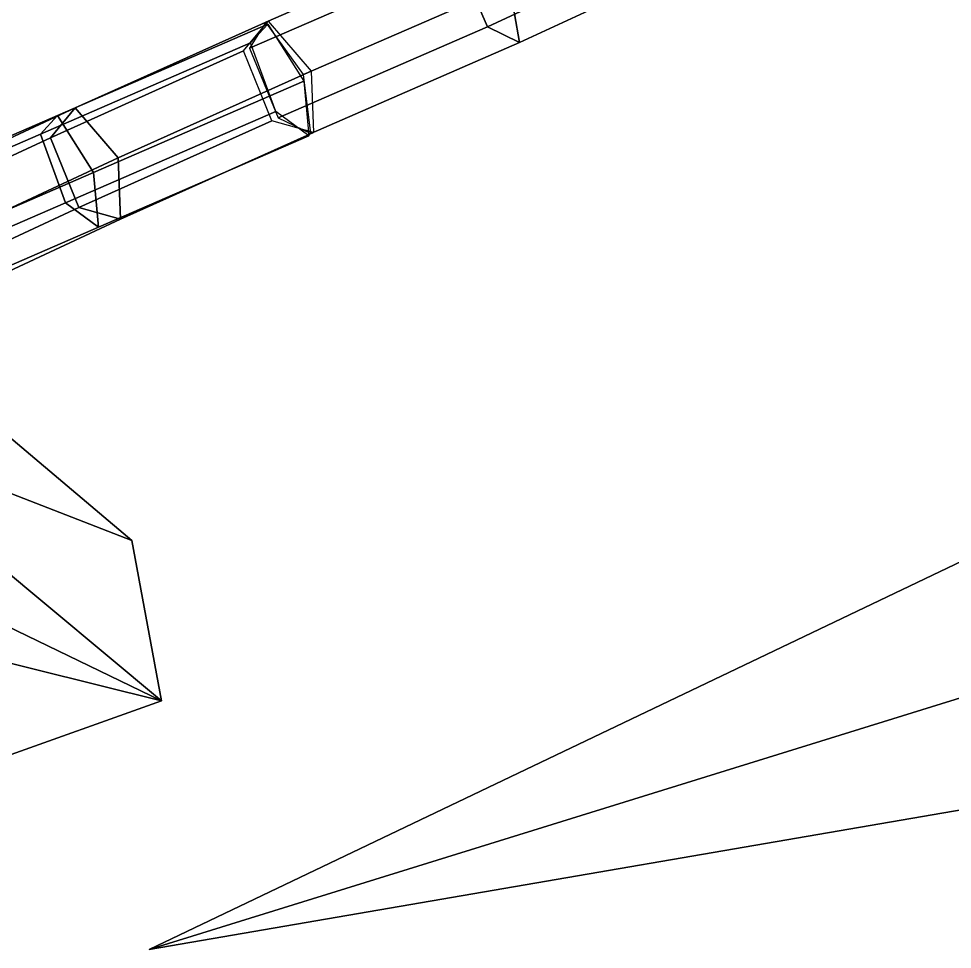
# Model space of a CAD drawing. Header units: metres. Extents: x -488 to 282, y -579 to 399.
# Drawn here: x -328.64 to -288.04, y -79.04 to -38.56 of the extents above; entities that cross this region are included whole.
import ezdxf

# ---------------------------------------------------------------- set-up
doc = ezdxf.new("R2010")
doc.units = ezdxf.units.M

msp = doc.modelspace()

# ---------------------------------------------------------------- linework, layer by layer
at = {"layer": 'coreopsi_1InfInt', "color": 3}
for points in [[(-300.5326, -31.7158, 241.4731), (-309.5569, -35.9074, 244.8713), (-308.2523, -38.9115, 244.6299), (-299.1586, -34.6867, 241.2076)], [(-297.8154, -35.3982, 244.0568), (-306.8646, -39.6026, 247.4628), (-307.2897, -37.08501, 249.44), (-298.3358, -32.9255, 246.0678)], [(-308.9441, -34.8143, 247.8476), (-317.8957, -38.7129, 251.473), (-318.5944, -39.8437, 248.5298), (-309.5569, -35.9074, 244.8713)], [(-307.2897, -37.08501, 249.44), (-316.2566, -40.9911, 253.0706), (-317.8957, -38.7129, 251.473), (-308.9441, -34.8143, 247.8476)], [(-299.1586, -34.6867, 241.2076), (-308.2523, -38.9115, 244.6299), (-306.8646, -39.6026, 247.4628), (-297.8154, -35.3982, 244.0568)], [(-309.5569, -35.9074, 244.8713), (-318.5944, -39.8437, 248.5298), (-317.3594, -42.879, 248.3146), (-308.2523, -38.9115, 244.6299)], [(-306.8646, -39.6026, 247.4628), (-315.9271, -43.551, 251.1298), (-316.2566, -40.9911, 253.0706), (-307.2897, -37.08501, 249.44)], [(-317.8085, -38.8006, 251.7176), (-326.9477, -42.7733, 255.0272), (-327.6944, -43.5843, 251.9918), (-318.5552, -39.6116, 248.6822)], [(-316.2411, -41.2782, 253.0717), (-325.3803, -45.2509, 256.3813), (-326.9477, -42.7733, 255.0272), (-317.8085, -38.8006, 251.7176)], [(-308.2523, -38.9115, 244.6299), (-317.3594, -42.879, 248.3146), (-315.9271, -43.551, 251.1298), (-306.8646, -39.6026, 247.4628)], [(-318.5552, -39.6116, 248.6822), (-327.6944, -43.5843, 251.9918), (-326.5955, -46.5707, 251.4417), (-317.4563, -42.598, 248.132)], [(-316.0202, -43.6605, 250.8223), (-325.1594, -47.6332, 254.1319), (-325.3803, -45.2509, 256.3813), (-316.2411, -41.2782, 253.0717)], [(-317.4563, -42.598, 248.132), (-326.5955, -46.5707, 251.4417), (-325.1594, -47.6332, 254.1319), (-316.0202, -43.6605, 250.8223)], [(-326.9477, -42.7733, 255.0272), (-336.2271, -46.799, 258.0026), (-336.8773, -47.567, 254.9341), (-327.6944, -43.5843, 251.9918)], [(-325.3803, -45.2509, 256.3813), (-334.705, -49.2967, 259.3714), (-336.2271, -46.799, 258.0026), (-326.9477, -42.7733, 255.0272)], [(-327.6944, -43.5843, 251.9918), (-336.8773, -47.567, 254.9341), (-335.7631, -50.5466, 254.3777), (-326.5955, -46.5707, 251.4417)], [(-325.1594, -47.6332, 254.1319), (-334.4139, -51.6478, 257.0972), (-334.705, -49.2967, 259.3714), (-325.3803, -45.2509, 256.3813)], [(-326.5955, -46.5707, 251.4417), (-335.7631, -50.5466, 254.3777), (-334.4139, -51.6478, 257.0972), (-325.1594, -47.6332, 254.1319)]]:
    msp.add_3dface(points, dxfattribs=at)
at = {"layer": 'coreopsi_1Pdcel', "color": 3}
for points in [[(-317.7899, -38.6661, 251.4201), (-326.1843, -42.4403, 256.4748), (-327.2598, -43.7377, 253.72), (-318.8654, -39.9636, 248.6653)], [(-315.9193, -40.8419, 252.902), (-324.3137, -44.616, 257.9568), (-326.1843, -42.4403, 256.4748), (-317.7899, -38.6661, 251.4201)], [(-318.8654, -39.9636, 248.6653), (-327.2598, -43.7377, 253.72), (-326.0247, -46.773, 253.5048), (-317.6303, -42.9988, 248.45)], [(-315.8213, -43.5042, 251.0769), (-324.2157, -47.2784, 256.1317), (-324.3137, -44.616, 257.9568), (-315.9193, -40.8419, 252.902)], [(-326.1843, -42.4403, 256.4748), (-333.6689, -45.931, 262.7523), (-335.09, -47.3865, 260.2441), (-327.2598, -43.7377, 253.72)], [(-324.3137, -44.616, 257.9568), (-331.5861, -48.00967, 264.0827), (-333.6689, -45.931, 262.7523), (-326.1843, -42.4403, 256.4748)], [(-317.6303, -42.9988, 248.45), (-326.0247, -46.773, 253.5048), (-324.2157, -47.2784, 256.1317), (-315.8213, -43.5042, 251.0769)], [(-327.2598, -43.7377, 253.72), (-335.09, -47.3865, 260.2441), (-333.8549, -50.4218, 260.0288), (-326.0247, -46.773, 253.5048)], [(-324.2157, -47.2784, 256.1317), (-331.7004, -50.7691, 262.4091), (-331.5861, -48.00967, 264.0827), (-324.3137, -44.616, 257.9568)], [(-326.0247, -46.773, 253.5048), (-333.8549, -50.4218, 260.0288), (-331.7004, -50.7691, 262.4091), (-324.2157, -47.2784, 256.1317)]]:
    msp.add_3dface(points, dxfattribs=at)
at = {"layer": 'coreopsi_1Petal1', "color": 3}
for points in [[(-336.9702, -56.1138, 369.7323), (-323.7202, -61.2553, 372.9775), (-336.1083, -50.7842, 371.1037)], [(-336.9702, -56.1138, 369.7323), (-336.1083, -50.7842, 371.1037), (-323.7202, -61.2553, 372.9775)], [(-322.429, -68.233, 369.8503), (-336.9702, -56.1138, 369.7323), (-339.5446, -59.9539, 367.0522)], [(-322.429, -68.233, 369.8503), (-339.5446, -59.9539, 367.0522), (-336.9702, -56.1138, 369.7323)], [(-322.429, -68.233, 369.8503), (-323.7202, -61.2553, 372.9775), (-336.9702, -56.1138, 369.7323)], [(-322.429, -68.233, 369.8503), (-336.9702, -56.1138, 369.7323), (-323.7202, -61.2553, 372.9775)], [(-339.5446, -59.9539, 367.0522), (-341.96, -63.3739, 364.642), (-322.429, -68.233, 369.8503)], [(-339.5446, -59.9539, 367.0522), (-322.429, -68.233, 369.8503), (-341.96, -63.3739, 364.642)], [(-341.96, -63.3739, 364.642), (-329.5792, -70.7792, 365.8185), (-322.429, -68.233, 369.8503)], [(-341.96, -63.3739, 364.642), (-322.429, -68.233, 369.8503), (-329.5792, -70.7792, 365.8185)]]:
    msp.add_3dface(points, dxfattribs=at)
at = {"layer": 'coreopsi_Leaf', "color": 3}
for points in [[(-322.9627, -79.03821, 308.3091), (-284.6541, -60.7268, 291.7616), (-280.8171, -65.9735, 294.8138)], [(-322.9627, -79.03821, 308.3091), (-280.8171, -65.9735, 294.8138), (-284.6541, -60.7268, 291.7616)], [(-322.9627, -79.03821, 308.3091), (-280.8171, -65.9735, 294.8138), (-279.8205, -71.6288, 294.6521)], [(-322.9627, -79.03821, 308.3091), (-279.8205, -71.6288, 294.6521), (-280.8171, -65.9735, 294.8138)]]:
    msp.add_3dface(points, dxfattribs=at)

doc.saveas('drawing.dxf')
